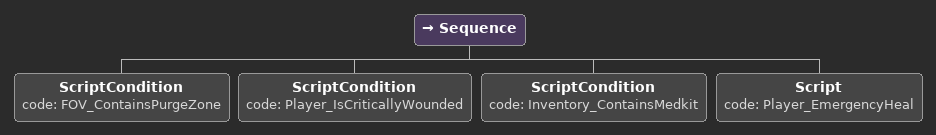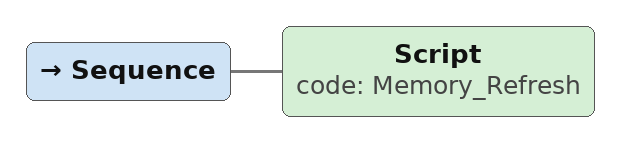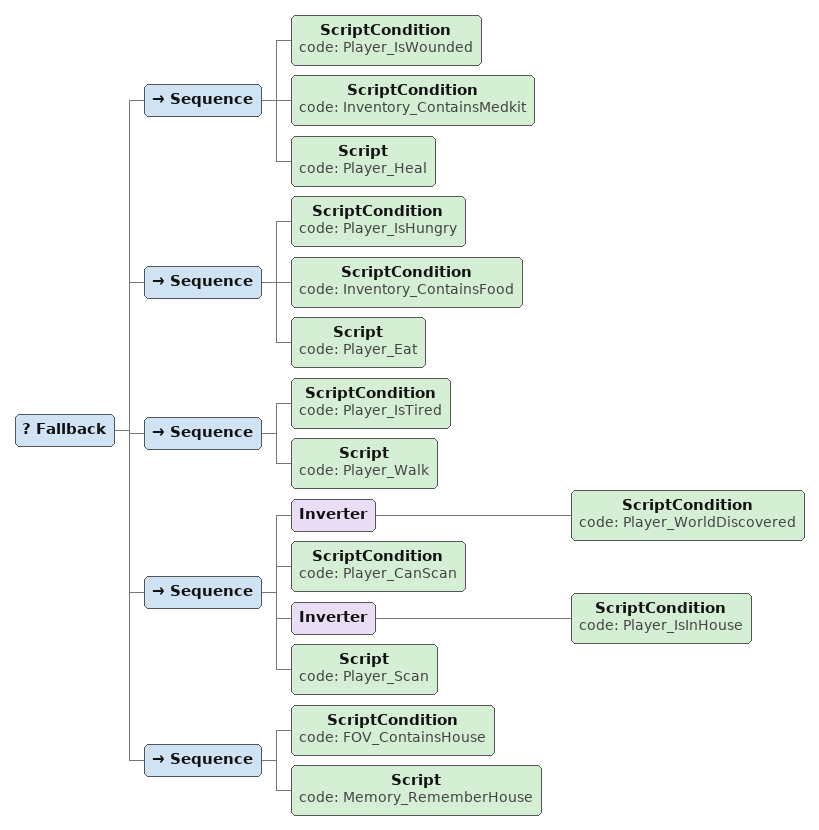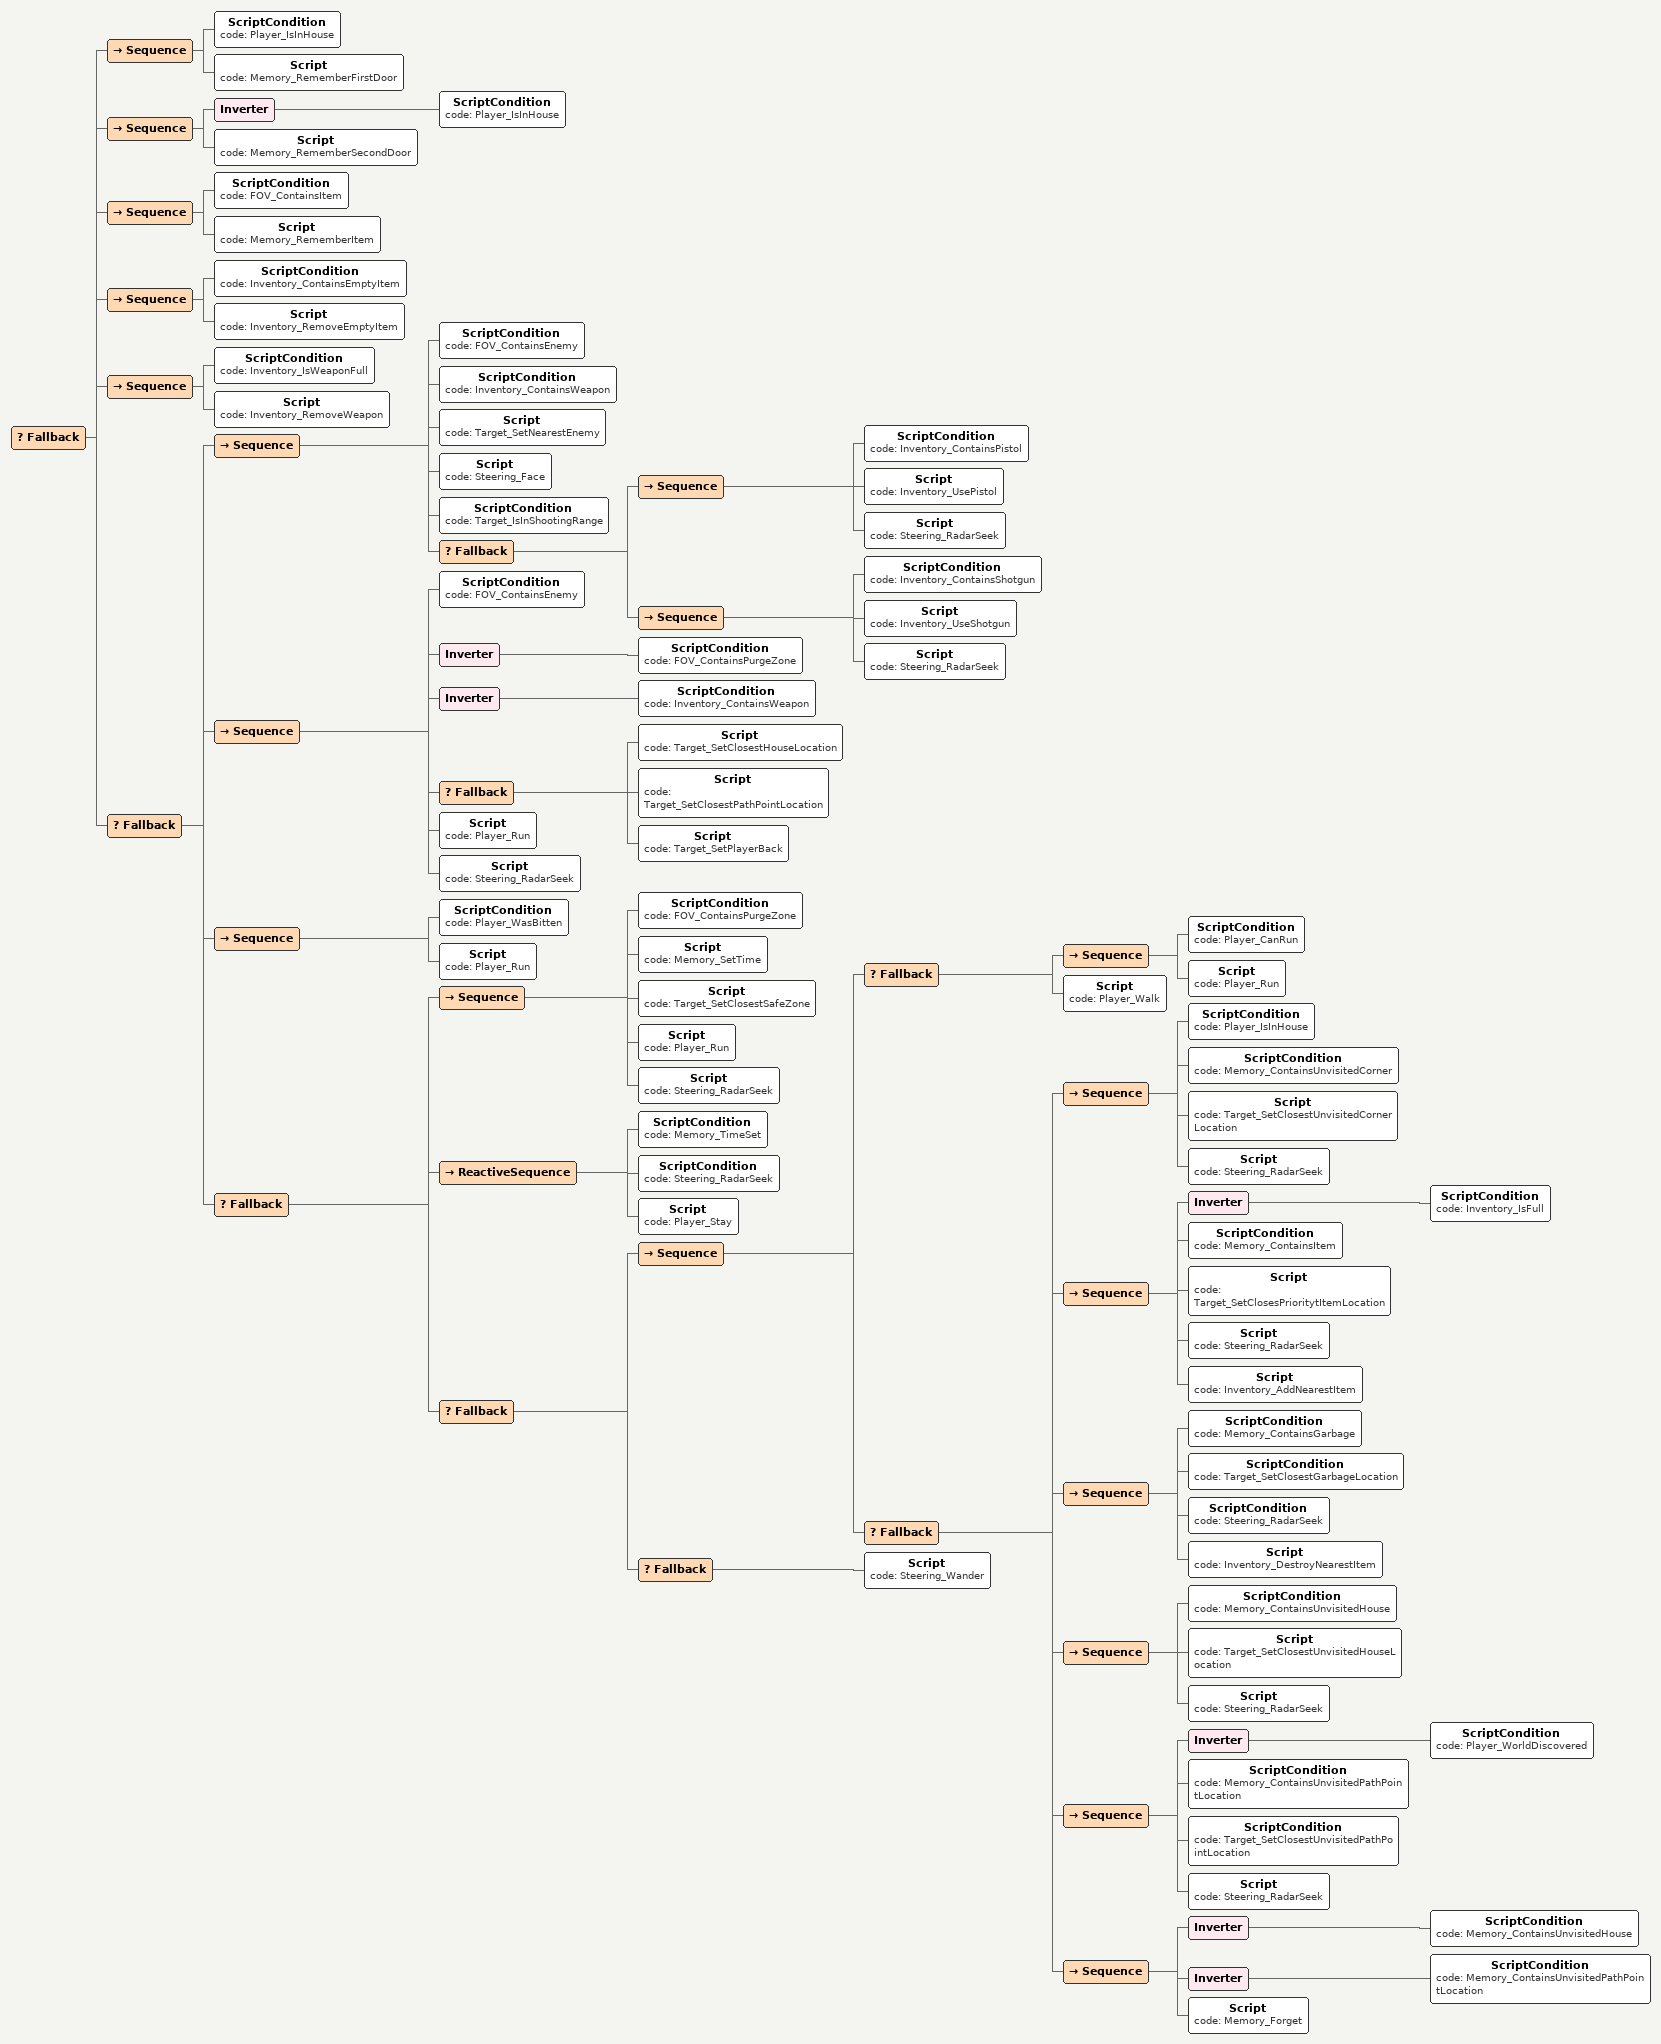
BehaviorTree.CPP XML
<Sequence>
  <ScriptCondition code="FOV_ContainsPurgeZone"/>
  <ScriptCondition code="Player_IsCriticallyWounded"/>
  <ScriptCondition code="Inventory_ContainsMedkit"/>
  <Script code="Player_EmergencyHeal"/>
</Sequence>

<Sequence>
  <Script code="Memory_Refresh"/>
</Sequence>

<Fallback>
  <Sequence>
    <ScriptCondition code="Player_IsWounded"/>
    <ScriptCondition code="Inventory_ContainsMedkit"/>
    <Script code="Player_Heal"/>
  </Sequence>
  <Sequence>
    <ScriptCondition code="Player_IsHungry"/>
    <ScriptCondition code="Inventory_ContainsFood"/>
    <Script code="Player_Eat"/>
  </Sequence>
  <Sequence>
    <ScriptCondition code="Player_IsTired"/>
    <Script code="Player_Walk"/>
  </Sequence>
  <Sequence>
    <Inverter>
      <ScriptCondition code="Player_WorldDiscovered"/>
    </Inverter>
    <ScriptCondition code="Player_CanScan"/>
    <Inverter>
      <ScriptCondition code="Player_IsInHouse"/>
    </Inverter>
    <Script code="Player_Scan"/>
  </Sequence>
  <Sequence>
    <ScriptCondition code="FOV_ContainsHouse"/>
    <Script code="Memory_RememberHouse"/>
  </Sequence>
</Fallback>

<Fallback>
  <Sequence>
    <ScriptCondition code="Player_IsInHouse"/>
    <Script code="Memory_RememberFirstDoor"/>
  </Sequence>
  <Sequence>
    <Inverter>
      <ScriptCondition code="Player_IsInHouse"/>
    </Inverter>
    <Script code="Memory_RememberSecondDoor"/>
  </Sequence>
  <Sequence>
    <ScriptCondition code="FOV_ContainsItem"/>
    <Script code="Memory_RememberItem"/>
  </Sequence>
  <Sequence>
    <ScriptCondition code="Inventory_ContainsEmptyItem"/>
    <Script code="Inventory_RemoveEmptyItem"/>
  </Sequence>
  <Sequence>
    <ScriptCondition code="Inventory_IsWeaponFull"/>
    <Script code="Inventory_RemoveWeapon"/>
  </Sequence>
  <Fallback>
    <Sequence>
      <ScriptCondition code="FOV_ContainsEnemy"/>
      <ScriptCondition code="Inventory_ContainsWeapon"/>
      <Script code="Target_SetNearestEnemy"/>
      <Script code="Steering_Face"/>
      <ScriptCondition code="Target_IsInShootingRange"/>
      <Fallback>
        <Sequence>
          <ScriptCondition code="Inventory_ContainsPistol"/>
          <Script code="Inventory_UsePistol"/>
          <Script code="Steering_RadarSeek"/>
        </Sequence>
        <Sequence>
          <ScriptCondition code="Inventory_ContainsShotgun"/>
          <Script code="Inventory_UseShotgun"/>
          <Script code="Steering_RadarSeek"/>
        </Sequence>
      </Fallback>
    </Sequence>
    <Sequence>
      <ScriptCondition code="FOV_ContainsEnemy"/>
      <Inverter>
        <ScriptCondition code="FOV_ContainsPurgeZone"/>
      </Inverter>
      <Inverter>
        <ScriptCondition code="Inventory_ContainsWeapon"/>
      </Inverter>
      <Fallback>
        <Script code="Target_SetClosestHouseLocation"/>
        <Script code="Target_SetClosestPathPointLocation"/>
        <Script code="Target_SetPlayerBack"/>
      </Fallback>
      <Script code="Player_Run"/>
      <Script code="Steering_RadarSeek"/>
    </Sequence>
    <Sequence>
      <ScriptCondition code="Player_WasBitten"/>
      <Script code="Player_Run"/>
    </Sequence>
    <Fallback>
      <Sequence>
        <ScriptCondition code="FOV_ContainsPurgeZone"/>
        <Script code="Memory_SetTime"/>
        <Script code="Target_SetClosestSafeZone"/>
        <Script code="Player_Run"/>
        <Script code="Steering_RadarSeek"/>
      </Sequence>
      <ReactiveSequence>
        <ScriptCondition code="Memory_TimeSet"/>
        <ScriptCondition code="Steering_RadarSeek"/>
        <Script code="Player_Stay"/>
      </ReactiveSequence>
      <Fallback>
        <Sequence>
          <Fallback>
            <Sequence>
              <ScriptCondition code="Player_CanRun"/>
              <Script code="Player_Run"/>
            </Sequence>
            <Script code="Player_Walk"/>
          </Fallback>
          <Fallback>
            <Sequence>
              <ScriptCondition code="Player_IsInHouse"/>
              <ScriptCondition code="Memory_ContainsUnvisitedCorner"/>
              <Script code="Target_SetClosestUnvisitedCornerLocation"/>
              <Script code="Steering_RadarSeek"/>
            </Sequence>
            <Sequence>
              <Inverter>
                <ScriptCondition code="Inventory_IsFull"/>
              </Inverter>
              <ScriptCondition code="Memory_ContainsItem"/>
              <Script code="Target_SetClosesPrioritytItemLocation"/>
              <Script code="Steering_RadarSeek"/>
              <Script code="Inventory_AddNearestItem"/>
            </Sequence>
            <Sequence>
              <ScriptCondition code="Memory_ContainsGarbage"/>
              <ScriptCondition code="Target_SetClosestGarbageLocation"/>
              <ScriptCondition code="Steering_RadarSeek"/>
              <Script code="Inventory_DestroyNearestItem"/>
            </Sequence>
            <Sequence>
              <ScriptCondition code="Memory_ContainsUnvisitedHouse"/>
              <Script code="Target_SetClosestUnvisitedHouseLocation"/>
              <Script code="Steering_RadarSeek"/>
            </Sequence>
            <Sequence>
              <Inverter>
                <ScriptCondition code="Player_WorldDiscovered"/>
              </Inverter>
              <ScriptCondition code="Memory_ContainsUnvisitedPathPointLocation"/>
              <ScriptCondition code="Target_SetClosestUnvisitedPathPointLocation"/>
              <Script code="Steering_RadarSeek"/>
            </Sequence>
            <Sequence>
              <Inverter>
                <ScriptCondition code="Memory_ContainsUnvisitedHouse"/>
              </Inverter>
              <Inverter>
                <ScriptCondition code="Memory_ContainsUnvisitedPathPointLocation"/>
              </Inverter>
              <Script code="Memory_Forget"/>
            </Sequence>
          </Fallback>
        </Sequence>
        <Fallback>
          <Script code="Steering_Wander"/>
        </Fallback>
      </Fallback>
    </Fallback>
  </Fallback>
</Fallback>
